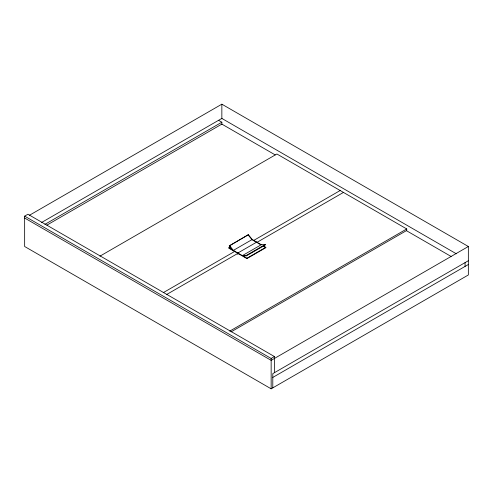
<?xml version="1.0" encoding="UTF-8"?>
<svg xmlns="http://www.w3.org/2000/svg" width="493" height="493" viewBox="0 0 493 493"><rect width="100%" height="100%" fill="white"/><g stroke="black" fill="none" stroke-linecap="round" stroke-linejoin="round"><path stroke-width="0.74" d="M237.546 253.186L228.832 248.158L228.832 247.782L232.665 249.994L229.27 245.89L248.324 234.736L252.25 239.481L261.29 244.694L265.222 244.491L265.376 244.916L246.475 255.824L243.08 256.003L246.913 258.215L265.807 247.307L265.807 247.683L246.913 258.597L238.199 253.568M229.27 245.89L248.324 234.736M29.315 215.342L221.85 104.183L468.35 246.5L468.35 274.965L271.15 388.817L24.65 246.5L24.65 216.137L27.935 214.239L274.435 356.556L274.435 372.683M41.597 222.485L221.85 118.419L456.358 253.809M44.881 224.383L221.85 122.209L221.85 124.489M46.878 225.128L221.85 124.107L275.211 154.913M99.931 256.169L276.9 153.995L406.725 228.949L406.725 230.465L231.088 331.869M228.832 247.782L230.792 246.654M229.424 245.65L233.355 250.389L252.25 239.481M163.201 292.694L235.056 251.208M253.679 240.455L340.17 190.52M256.773 242.088L237.872 253.001L237.872 254.517M166.511 294.58L238.47 253.032M256.841 242.427L343.455 192.418M233.355 250.389L242.39 255.608L261.29 244.694M242.39 255.608L246.321 255.405L265.222 244.491M229.756 331.117L406.725 228.949M24.65 216.137L271.15 358.454L274.435 356.556M468.35 246.5L271.15 360.352L24.65 218.035M468.35 260.729L272.795 373.632L272.795 387.868M272.795 377.428L468.35 264.525M218.565 120.317L221.85 122.209M406.417 230.669L451.107 256.465M263.256 245.828L265.807 247.307M251.467 239.407L256.44 242.279M257.722 243.018L260.212 244.454M263.324 246.247L265.807 247.683M248.164 234.976L251.566 239.08M246.321 255.405L246.475 255.824M465.065 262.627L465.065 266.423M271.15 358.454L271.15 388.817M246.913 258.215L246.913 258.597M221.85 104.183L221.85 118.801"/></g></svg>
